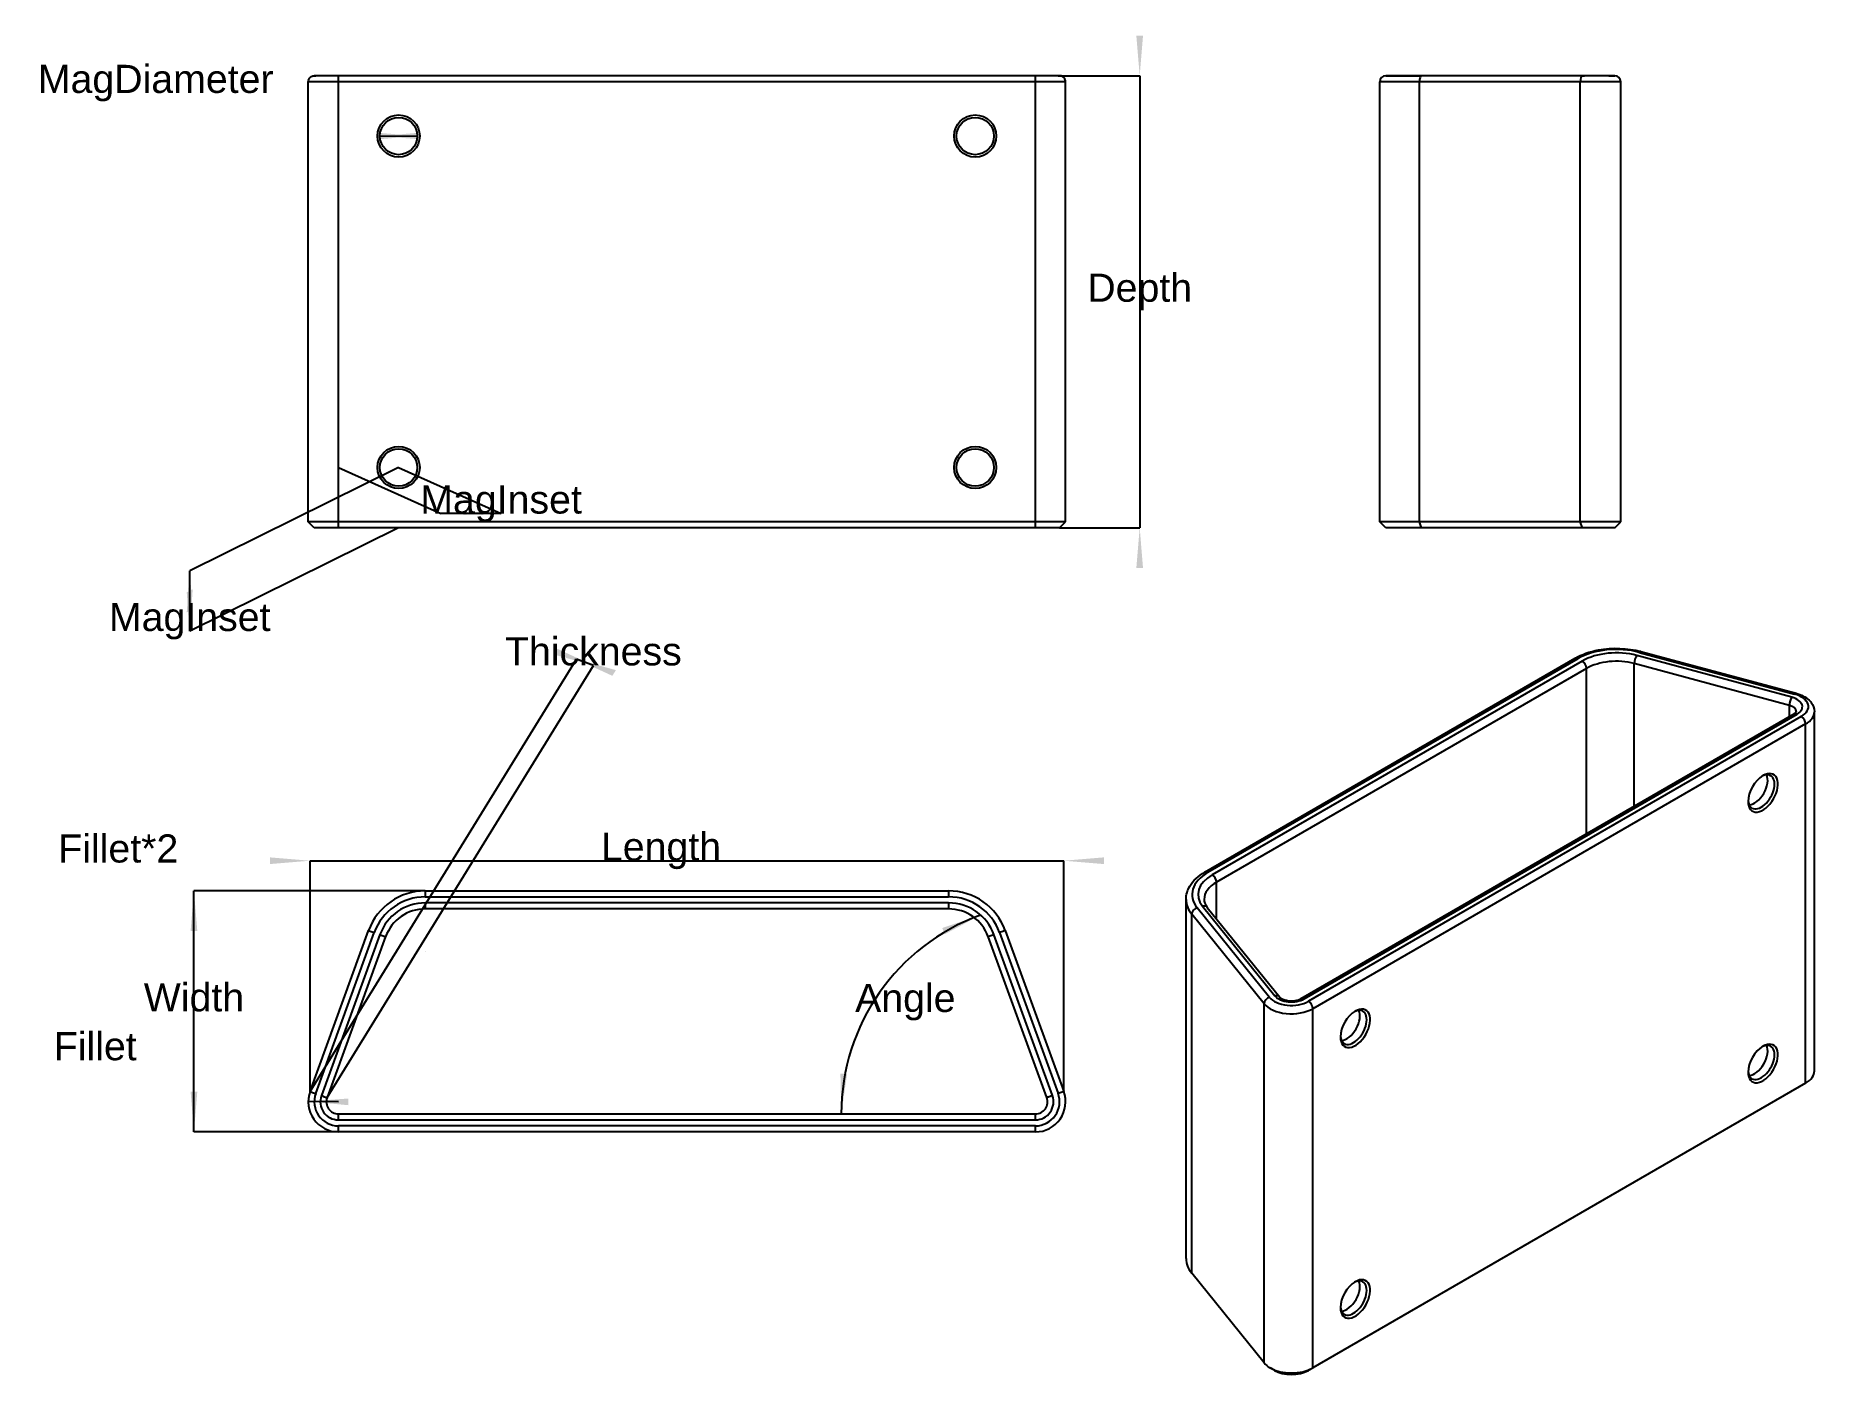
# Model space of a CAD drawing. Header units: millimetres. Extents: x 18 to 239, y 19 to 186.
import ezdxf
from ezdxf.enums import TextEntityAlignment as Align

# ---------------------------------------------------------------- set-up
doc = ezdxf.new("R2010")
doc.units = ezdxf.units.MM
doc.layers.get('0').update_dxf_attribs({"linetype": 'CONTINUOUS'})
for name, color, linetype in [('Dimension', 7, 'CONTINUOUS'), ('Dimension001', 7, 'CONTINUOUS'), ('Dimension002', 7, 'CONTINUOUS'), ('Dimension003', 7, 'CONTINUOUS'), ('Dimension004', 7, 'CONTINUOUS'), ('Dimension005', 7, 'CONTINUOUS'), ('Dimension007', 7, 'CONTINUOUS'), ('Dimension008', 7, 'CONTINUOUS'), ('Dimension009', 7, 'CONTINUOUS'), ('Dimension010', 7, 'CONTINUOUS'), ('ProjItem', 7, 'CONTINUOUS'), ('ProjItem001', 7, 'CONTINUOUS'), ('ProjItem002', 7, 'CONTINUOUS'), ('View', 7, 'CONTINUOUS')]:
    doc.layers.add(name, color=color, linetype=linetype)
doc.styles.get("Standard").update_dxf_attribs({"font": 'arial.ttf'})
doc.dimstyles.get("Standard").update_dxf_attribs({"dimscale": 0, "dimtxt": 2.5, "dimasz": 2.5, "dimexe": 1.25, "dimexo": 0.625, "dimtad": 1, "dimtxsty": 'STANDARD', "dimcen": 2.5, "dimazin": 3, "dimtfac": 1, "dimtmove": 0, "dimatfit": 3})

# ---------------------------------------------------------------- blocks, each defined once
blk = doc.blocks.new('*Dimension')
at = {"color": 0}
for points in [[(37.3605, 114.481), (36.6134, 114.112), (36.987, 119.296)], [(37.3605, 116.981), (36.6134, 116.612), (36.987, 111.796)]]:
    blk.add_solid(points, dxfattribs=at)
at = {"layer": 'Dimension'}
for p, q in [((62.9945, 132.148), (36.987, 119.296)), ((62.9945, 124.648), (36.987, 111.796)), ((36.987, 111.796), (36.987, 119.296))]:
    blk.add_line(p, q, dxfattribs=at)
blk.add_text('MagInset', height=3.5, dxfattribs=at).set_placement((36.987, 111.796), align=Align.CENTER)
blk = doc.blocks.new('*Dimension001')
at = {"color": 0}
for points in [[(72.8705, 126.584), (73.6305, 126.242), (68.2505, 126.413)], [(70.3705, 126.584), (71.1305, 126.242), (75.7505, 126.413)]]:
    blk.add_solid(points, dxfattribs=at)
at = {"layer": 'Dimension001'}
for p, q in [((55.4945, 132.148), (68.2505, 126.413)), ((62.9945, 132.148), (75.7505, 126.413)), ((75.7505, 126.413), (68.2505, 126.413))]:
    blk.add_line(p, q, dxfattribs=at)
blk.add_text('MagInset', height=3.5, dxfattribs=at).set_placement((75.7505, 126.413), align=Align.CENTER)
blk = doc.blocks.new('*Dimension002')
at = {"color": 0}
for points in [[(60.3188, 173.811), (60.3201, 172.977), (65.3195, 173.402)], [(65.6688, 173.819), (65.6701, 172.986), (60.6695, 173.395)]]:
    blk.add_solid(points, dxfattribs=at)
at = {"layer": 'Dimension002'}
blk.add_line((60.6695, 173.395), (65.3195, 173.402), dxfattribs=at)
blk.add_text('MagDiameter', height=3.5, dxfattribs=at).set_placement((32.7507, 178.759), align=Align.CENTER)
blk = doc.blocks.new('*Dimension003')
at = {"color": 0}
for points in [[(37.9311, 74.4601), (37.0978, 74.4601), (37.5144, 79.4601)], [(37.9311, 54.4601), (37.0978, 54.4601), (37.5144, 49.4601)]]:
    blk.add_solid(points, dxfattribs=at)
at = {"layer": 'Dimension003'}
for p, q in [((66.3096, 79.4601), (37.5144, 79.4601)), ((37.5144, 49.4601), (37.5144, 79.4601)), ((66.3096, 49.4601), (37.5144, 49.4601))]:
    blk.add_line(p, q, dxfattribs=at)
blk.add_text('Width', height=3.5, dxfattribs=at).set_placement((37.5144, 64.4601), align=Align.CENTER)
blk = doc.blocks.new('*Dimension004')
at = {"color": 0}
for points in [[(46.9706, 83.6248), (46.9706, 82.7914), (51.9706, 83.2081)], [(150.807, 83.6248), (150.807, 82.7914), (145.807, 83.2081)]]:
    blk.add_solid(points, dxfattribs=at)
at = {"layer": 'Dimension004'}
for p, q in [((51.9706, 54.4927), (51.9706, 83.2081)), ((51.9706, 83.2081), (145.807, 83.2081)), ((145.807, 54.4927), (145.807, 83.2081))]:
    blk.add_line(p, q, dxfattribs=at)
blk.add_text('Length', height=3.5, dxfattribs=at).set_placement((95.6621, 83.2081), align=Align.CENTER)
blk = doc.blocks.new('*Dimension005')
at = {"color": 0}
for points in [[(155.675, 185.898), (154.842, 185.898), (155.259, 180.898)], [(155.675, 119.648), (154.842, 119.648), (155.259, 124.648)]]:
    blk.add_solid(points, dxfattribs=at)
at = {"layer": 'Dimension005'}
for p, q in [((145.283, 180.898), (155.259, 180.898)), ((155.259, 180.898), (155.259, 124.648)), ((145.283, 124.648), (155.259, 124.648))]:
    blk.add_line(p, q, dxfattribs=at)
blk.add_text('Depth', height=3.5, dxfattribs=at).set_placement((155.259, 152.773), align=Align.CENTER)
blk = doc.blocks.new('*Dimension007')
blk.add_arc((144.426, 51.7101), 26.3173, 110, 180)
at = {"color": 0}
for points in [[(130.673, 74.8286), (131.005, 74.0644), (135.425, 76.4402)], [(118.829, 56.6753), (117.998, 56.7262), (118.108, 51.7101)]]:
    blk.add_solid(points, dxfattribs=at)
at = {"layer": 'Dimension007'}
blk.add_text('Angle', height=3.5, dxfattribs=at).set_placement((126.079, 64.3798), align=Align.CENTER)
blk = doc.blocks.new('*Dimension008')
at = {"color": 0}
blk.add_solid([(56.7407, 52.7823), (56.7481, 53.6156), (51.7446, 53.2435)], dxfattribs=at)
at = {"layer": 'Dimension008'}
blk.add_line((55.4945, 53.2101), (51.7446, 53.2435), dxfattribs=at)
blk.add_text('Fillet', height=3.5, dxfattribs=at).set_placement((25.2258, 58.3736), align=Align.CENTER)
blk = doc.blocks.new('*Dimension009')
at = {"color": 0}
blk.add_solid([(66.3096, 71.9601), (66.3096, 71.9601), (66.3096, 71.9601)], dxfattribs=at)
at = {"layer": 'Dimension009'}
blk.add_line((66.3096, 71.9601), (66.3096, 71.9601), dxfattribs=at)
blk.add_text('Fillet*2', height=3.5, dxfattribs=at).set_placement((28.0904, 82.9819), align=Align.CENTER)
blk = doc.blocks.new('*Dimension010')
at = {"color": 0}
for points in [[(82.3258, 108.869), (82.7631, 109.578), (87.243, 107.514)], [(89.6085, 106.218), (90.0458, 106.928), (85.1286, 108.283)]]:
    blk.add_solid(points, dxfattribs=at)
at = {"layer": 'Dimension010'}
for p, q in [((51.9706, 54.4927), (85.1286, 108.283)), ((54.0849, 53.7231), (87.243, 107.514)), ((87.243, 107.514), (85.1286, 108.283))]:
    blk.add_line(p, q, dxfattribs=at)
blk.add_text('Thickness', height=3.5, dxfattribs=at).set_placement((87.243, 107.514), align=Align.CENTER)

msp = doc.modelspace()

# ---------------------------------------------------------------- linework, layer by layer
at = {"layer": 'ProjItem'}
for p, q in [((236.464, 103.546), (217.143, 108.748)), ((217.46, 109.14), (236.781, 103.939)), ((217.655, 109.252), (236.976, 104.05)), ((163.385, 81.8), (209.46, 108.401)), ((163.76, 81.763), (209.835, 108.364)), ((210.365, 108.058), (164.291, 81.457)), ((210.895, 107.139), (164.821, 80.538)), ((210.895, 86.572), (210.895, 107.139)), ((236.147, 102.541), (216.826, 107.743)), ((216.826, 89.996), (216.826, 107.743)), ((236.147, 101.151), (236.147, 102.541)), ((175.36, 66.056), (236.729, 101.487)), ((175.735, 66.019), (237.104, 101.45)), ((237.634, 101.144), (176.265, 65.713)), ((238.165, 100.225), (176.796, 64.794)), ((238.165, 55.522), (238.165, 100.225)), ((239.263, 57.053), (239.263, 101.756)), ((164.821, 75.988), (164.821, 80.538)), ((161.033, 33.692), (161.033, 78.395)), ((163.095, 77.543), (172.105, 66.388)), ((161.736, 31.862), (161.736, 76.565)), ((170.746, 65.41), (161.736, 76.565)), ((171.425, 66.205), (162.416, 77.36)), ((163.679, 77.402), (172.688, 66.247)), ((170.746, 20.707), (170.746, 65.41)), ((176.796, 20.091), (176.796, 64.794)), ((238.165, 55.522), (176.796, 20.091)), ((170.746, 20.707), (161.736, 31.862)), ((172.023, 19.785), (171.493, 20.091)), ((176.265, 19.785), (176.796, 20.091))]:
    msp.add_line(p, q, dxfattribs=at)
for centre, major_axis, ratio, start_param, end_param in [((214.607, 105.608), (-6.75, 0), 0.5773503, -2.0071286, -0.7853982), ((214.607, 105.608), (6, 0), 0.5773503, 1.134464, 2.3561945), ((217.143, 108.135), (-0.195, -0.724), 0.3450664, 3.804147, 5.3749433), ((217.46, 108.528), (-0.195, -0.724), 0.3450664, 3.1415927, 3.804147), ((209.835, 107.751), (0.375, -0.65), 0.5773503, -3.9269908, -3.1415927), ((210.365, 107.445), (0.375, -0.65), 0.5773503, -5.4977871, -3.9269908), ((214.607, 104.996), (5.25, 0), 0.5773503, 1.134464, 2.3561945), ((236.464, 102.934), (-0.195, -0.724), 0.3450664, 3.804147, 5.3749433), ((235.513, 101.756), (1.5, 0), 0.5773503, 0, 1.134464), ((235.513, 102.369), (2.25, 0), 0.5773503, 5.4977871, 1.134464), ((236.781, 103.326), (-0.195, -0.724), 0.3450664, 3.1415927, 3.804147), ((235.513, 102.369), (-3, 0), 0.5773503, -3.9269908, -2.0071286), ((237.104, 100.838), (-0.375, 0.65), 0.5773503, 5.4977871, 0), ((237.634, 100.532), (-0.375, 0.65), 0.5773503, 3.9269908, 5.4977871), ((235.513, 101.756), (-3.75, 0), 0.5773503, -3.9269908, -3.1415927), ((232.862, 91.652), (-1.312, -2.273), 0.5773503, 5.4977871, 3.9269908), ((232.862, 91.652), (-1.312, -2.273), 0.5773503, 3.9269908, 5.4977871), ((231.801, 92.265), (-1.163, -2.014), 0.5773503, 0.3735881, 2.7680046), ((232.649, 91.775), (-1.163, -2.014), 0.5773503, 0, 3.1415927), ((232.649, 91.775), (-1.163, -2.014), 0.5773503, 3.1415927, 3.8643925), ((232.649, 91.775), (-1.163, -2.014), 0.5773503, 5.5603855, 0), ((168.533, 79.007), (-6.75, 0), 0.5773503, -0.7853982, -5.846853), ((168.533, 79.007), (6, 0), 0.5773503, 2.3561945, 3.577925), ((168.533, 78.395), (5.25, 0), 0.5773503, 2.3561945, 3.1415927), ((163.76, 81.151), (0.375, -0.65), 0.5773503, -3.9269908, -3.1415927), ((164.291, 80.844), (0.375, -0.65), 0.5773503, -5.4977871, -3.9269908), ((168.533, 78.395), (-7.5, 0), 0.5773503, 0, -5.846853), ((163.095, 76.931), (0.583, 0.471), 0.7399972, 0, -5.2510953), ((162.416, 76.748), (0.583, 0.471), 0.7399972, -5.2510953, -3.680299), ((172.105, 65.776), (0.583, 0.471), 0.7399972, 0, -5.2510953), ((171.425, 65.593), (0.583, 0.471), 0.7399972, -5.2510953, -3.680299), ((174.144, 66.325), (-3.75, 0), 0.5773503, -5.846853, -3.9269908), ((174.144, 66.937), (-3, 0), 0.5773503, -5.846853, -3.9269908), ((174.144, 66.937), (2.25, 0), 0.5773503, 3.577925, 5.4977871), ((175.735, 65.406), (-0.375, 0.65), 0.5773503, 5.4977871, 0), ((176.265, 65.1), (-0.375, 0.65), 0.5773503, 3.9269908, 5.4977871), ((182.099, 62.345), (-1.312, -2.273), 0.5773503, 5.4977871, 3.9269908), ((182.099, 62.345), (-1.312, -2.273), 0.5773503, 3.9269908, 5.4977871), ((181.038, 62.957), (-1.163, -2.014), 0.5773503, 0.3735881, 2.7680046), ((181.887, 62.467), (-1.163, -2.014), 0.5773503, 0, 3.1415927), ((181.887, 62.467), (-1.163, -2.014), 0.5773503, 3.1415927, 3.8643925), ((181.887, 62.467), (-1.163, -2.014), 0.5773503, 5.5603855, 0), ((232.862, 57.972), (-1.312, -2.273), 0.5773503, 5.4977871, 3.9269908), ((232.862, 57.972), (-1.312, -2.273), 0.5773503, 3.9269908, 5.4977871), ((231.801, 58.584), (-1.163, -2.014), 0.5773503, 0.3735881, 2.7680046), ((232.649, 58.094), (-1.163, -2.014), 0.5773503, 0, 3.1415927), ((232.649, 58.094), (-1.163, -2.014), 0.5773503, 3.1415927, 3.8643925), ((232.649, 58.094), (-1.163, -2.014), 0.5773503, 5.5603855, 0), ((235.513, 57.053), (-3.75, 0), 0.5773503, -3.9269908, -3.1415927), ((168.533, 33.692), (-7.5, 0), 0.5773503, 0, -5.846853), ((182.099, 28.664), (-1.312, -2.273), 0.5773503, 5.4977871, 3.9269908), ((182.099, 28.664), (-1.312, -2.273), 0.5773503, 3.9269908, 5.4977871), ((181.038, 29.276), (-1.163, -2.014), 0.5773503, 0.3735881, 2.7680046), ((181.887, 28.787), (-1.163, -2.014), 0.5773503, 0, 3.1415927), ((181.887, 28.787), (-1.163, -2.014), 0.5773503, 3.1415927, 3.8643925), ((181.887, 28.787), (-1.163, -2.014), 0.5773503, 5.5603855, 0), ((174.144, 21.622), (-3.75, 0), 0.5773503, -5.846853, -5.4977871), ((174.144, 21.622), (-3.75, 0), 0.5773503, -5.4977871, -3.9269908), ((174.144, 21.009), (-3, 0), 0.5773503, -5.4977871, -3.9269908)]:
    msp.add_ellipse(centre, major_axis=major_axis, ratio=ratio, start_param=start_param, end_param=end_param, dxfattribs=at)
for points, knots in [([(209.46, 108.401), (210.289, 108.88), (211.294, 109.235), (212.379, 109.439), (214.098, 109.765), (216.011, 109.698), (217.655, 109.252)], [0, 0, 0, 0, 0.3869212, 0.3869212, 0.3869212, 1, 1, 1, 1]), ([(236.976, 104.05), (237.626, 103.875), (238.197, 103.582), (238.606, 103.188), (238.703, 103.095), (238.79, 102.996), (238.868, 102.892), (239.121, 102.556), (239.264, 102.159), (239.263, 101.756)], [0, 0, 0, 0, 0.5952795, 0.5952795, 0.5952795, 0.735828, 0.735828, 0.735828, 1, 1, 1, 1]), ([(236.729, 101.487), (236.911, 101.592), (236.987, 101.694), (237.003, 101.73), (237.016, 101.755), (237.013, 101.757), (237.013, 101.756)], [0, 0, 0, 0, 0.3461333, 0.3461333, 0.3461333, 1, 1, 1, 1]), ([(161.033, 78.395), (161.033, 78.962), (161.197, 79.525), (161.5, 80.037), (161.908, 80.726), (162.562, 81.325), (163.385, 81.8)], [0, 0, 0, 0, 0.5, 0.5, 0.5, 1, 1, 1, 1]), ([(172.688, 66.247), (172.715, 66.212), (172.762, 66.169), (172.83, 66.119), (172.921, 66.054), (173.052, 65.984), (173.211, 65.927), (173.344, 65.879), (173.491, 65.842), (173.652, 65.815), (173.964, 65.764), (174.312, 65.763), (174.626, 65.814), (174.921, 65.86), (175.185, 65.953), (175.36, 66.056)], [0, 0, 0, 0, 0.1466865, 0.1466865, 0.1466865, 0.2933731, 0.2933731, 0.2933731, 0.4400596, 0.4400596, 0.4400596, 0.7281505, 0.7281505, 0.7281505, 1, 1, 1, 1])]:
    msp.add_open_spline(points, degree=3, knots=knots, dxfattribs=at)
msp.add_open_spline([(163.283, 78.395), (163.284, 78.085), (163.395, 77.756), (163.679, 77.402)], degree=3, dxfattribs=at)
at = {"layer": 'ProjItem001'}
for p, q in [((185.148, 125.398), (185.148, 180.148)), ((190.083, 125.398), (190.083, 180.148)), ((210.116, 180.148), (190.083, 180.148)), ((210.372, 180.898), (190.34, 180.898)), ((210.116, 125.398), (210.116, 180.148)), ((215.148, 125.398), (215.148, 180.148)), ((185.898, 124.648), (185.148, 125.398)), ((210.116, 125.398), (190.083, 125.398)), ((190.34, 124.648), (190.083, 125.398)), ((210.372, 124.648), (190.34, 124.648)), ((210.372, 124.648), (210.116, 125.398)), ((214.398, 124.648), (215.148, 125.398))]:
    msp.add_line(p, q, dxfattribs=at)
for centre, start, end in [((185.898, 180.148), 90, 180), ((214.398, 180.148), 0, 90), ((214.398, 180.148), 0, 90), ((214.398, 180.148), 0, 90), ((214.398, 180.148), 0, 90)]:
    msp.add_arc(centre, 0.75, start, end, dxfattribs=at)
for centre in [(190.34, 180.148), (210.372, 180.148)]:
    msp.add_ellipse(centre, major_axis=(0, 0.75), ratio=0.3420201, start_param=0, end_param=-4.712389, dxfattribs=at)
for points in [[(190.083, 180.148), (189.479, 180.148), (188.898, 180.148), (188.346, 180.148), (187.827, 180.148), (187.345, 180.148), (186.903, 180.148), (186.505, 180.148), (186.153, 180.148), (185.851, 180.148), (185.601, 180.148), (185.404, 180.148), (185.262, 180.148), (185.177, 180.148), (185.148, 180.148)], [(190.34, 180.898), (189.796, 180.898), (189.273, 180.898), (188.777, 180.898), (188.309, 180.898), (187.875, 180.898), (187.477, 180.898), (187.119, 180.898), (186.803, 180.898), (186.531, 180.898), (186.305, 180.898), (186.128, 180.898), (186.001, 180.898), (185.924, 180.898), (185.898, 180.898)], [(185.898, 180.898), (185.924, 180.898), (186.001, 180.898), (186.128, 180.898), (186.305, 180.898), (186.531, 180.898), (186.803, 180.898), (187.119, 180.898), (187.477, 180.898), (187.875, 180.898), (188.309, 180.898), (188.777, 180.898), (189.273, 180.898), (189.796, 180.898), (190.34, 180.898)], [(210.372, 180.898), (210.629, 180.898)], [(190.083, 125.398), (189.479, 125.398), (188.898, 125.398), (188.346, 125.398), (187.827, 125.398), (187.345, 125.398), (186.903, 125.398), (186.505, 125.398), (186.153, 125.398), (185.851, 125.398), (185.601, 125.398), (185.404, 125.398), (185.262, 125.398), (185.177, 125.398), (185.148, 125.398)], [(190.34, 124.648), (189.796, 124.648), (189.273, 124.648), (188.777, 124.648), (188.309, 124.648), (187.875, 124.648), (187.477, 124.648), (187.119, 124.648), (186.803, 124.648), (186.531, 124.648), (186.305, 124.648), (186.128, 124.648), (186.001, 124.648), (185.924, 124.648), (185.898, 124.648)]]:
    msp.add_open_spline(points, degree=1, dxfattribs=at)
for points, degree, knots in [([(215.148, 180.148), (215.131, 180.148), (215.113, 180.148), (215.061, 180.148), (215.008, 180.148), (214.922, 180.148), (214.835, 180.148), (214.717, 180.148), (214.598, 180.148), (214.449, 180.148), (214.301, 180.148), (214.125, 180.148), (213.949, 180.148), (213.749, 180.148), (213.549, 180.148), (213.329, 180.148), (213.109, 180.148), (212.873, 180.148), (212.637, 180.148), (212.389, 180.148), (212.141, 180.148), (211.887, 180.148), (211.632, 180.148), (211.117, 180.148), (210.609, 180.148), (210.363, 180.148), (210.116, 180.148)], 2, [0, 0, 0, 0.137133, 0.137133, 0.274266, 0.274266, 0.411399, 0.411399, 0.5485321, 0.5485321, 0.6856651, 0.6856651, 0.8227981, 0.8227981, 0.9599311, 0.9599311, 1.0970641, 1.0970641, 1.2341971, 1.2341971, 1.3713301, 1.3713301, 1.5084631, 1.5084631, 1.7827292, 1.7827292, 1.9198622, 1.9198622, 1.9198622]), ([(214.398, 180.898), (214.384, 180.898), (214.37, 180.898), (214.328, 180.898), (214.286, 180.898), (214.217, 180.898), (214.148, 180.898), (214.053, 180.898), (213.958, 180.898), (213.839, 180.898), (213.72, 180.898), (213.58, 180.898), (213.439, 180.898), (213.279, 180.898), (213.119, 180.898), (212.943, 180.898), (212.767, 180.898), (212.578, 180.898), (212.389, 180.898), (212.191, 180.898), (211.993, 180.898), (211.789, 180.898), (211.585, 180.898), (211.173, 180.898), (210.767, 180.898), (210.57, 180.898), (210.372, 180.898)], 2, [0, 0, 0, 0.137133, 0.137133, 0.274266, 0.274266, 0.411399, 0.411399, 0.5485321, 0.5485321, 0.6856651, 0.6856651, 0.8227981, 0.8227981, 0.9599311, 0.9599311, 1.0970641, 1.0970641, 1.2341971, 1.2341971, 1.3713301, 1.3713301, 1.5084631, 1.5084631, 1.7827292, 1.7827292, 1.9198622, 1.9198622, 1.9198622]), ([(213.648, 180.898), (213.887, 180.898), (214.076, 180.898), (214.205, 180.898), (214.24, 180.898), (214.271, 180.898), (214.299, 180.898), (214.324, 180.898), (214.345, 180.898), (214.362, 180.898), (214.377, 180.898), (214.388, 180.898), (214.394, 180.898), (214.396, 180.898), (214.397, 180.898), (214.398, 180.898)], 3, [1.19712793, 1.19712793, 1.19712793, 1.19712793, 1.55849505, 1.55849505, 1.55849505, 1.6617428, 1.6617428, 1.6617428, 1.76499055, 1.76499055, 1.76499055, 1.8682383, 1.8682383, 1.8682383, 1.91986218, 1.91986218, 1.91986218, 1.91986218]), ([(215.148, 125.398), (215.131, 125.398), (215.113, 125.398), (215.061, 125.398), (215.008, 125.398), (214.922, 125.398), (214.835, 125.398), (214.717, 125.398), (214.598, 125.398), (214.449, 125.398), (214.301, 125.398), (214.125, 125.398), (213.949, 125.398), (213.749, 125.398), (213.549, 125.398), (213.329, 125.398), (213.109, 125.398), (212.873, 125.398), (212.637, 125.398), (212.389, 125.398), (212.141, 125.398), (211.887, 125.398), (211.632, 125.398), (211.117, 125.398), (210.609, 125.398), (210.363, 125.398), (210.116, 125.398)], 2, [0, 0, 0, 0.137133, 0.137133, 0.274266, 0.274266, 0.411399, 0.411399, 0.5485321, 0.5485321, 0.6856651, 0.6856651, 0.8227981, 0.8227981, 0.9599311, 0.9599311, 1.0970641, 1.0970641, 1.2341971, 1.2341971, 1.3713301, 1.3713301, 1.5084631, 1.5084631, 1.7827292, 1.7827292, 1.9198622, 1.9198622, 1.9198622]), ([(214.398, 124.648), (214.384, 124.648), (214.37, 124.648), (214.328, 124.648), (214.286, 124.648), (214.217, 124.648), (214.148, 124.648), (214.053, 124.648), (213.958, 124.648), (213.839, 124.648), (213.72, 124.648), (213.58, 124.648), (213.439, 124.648), (213.279, 124.648), (213.119, 124.648), (212.943, 124.648), (212.767, 124.648), (212.578, 124.648), (212.389, 124.648), (212.191, 124.648), (211.993, 124.648), (211.789, 124.648), (211.585, 124.648), (211.173, 124.648), (210.767, 124.648), (210.57, 124.648), (210.372, 124.648)], 2, [0, 0, 0, 0.137133, 0.137133, 0.274266, 0.274266, 0.411399, 0.411399, 0.5485321, 0.5485321, 0.6856651, 0.6856651, 0.8227981, 0.8227981, 0.9599311, 0.9599311, 1.0970641, 1.0970641, 1.2341971, 1.2341971, 1.3713301, 1.3713301, 1.5084631, 1.5084631, 1.7827292, 1.7827292, 1.9198622, 1.9198622, 1.9198622])]:
    msp.add_open_spline(points, degree=degree, knots=knots, dxfattribs=at)
at = {"layer": 'ProjItem002'}
for p, q in [((66.31, 79.46), (131.468, 79.46)), ((66.31, 78.71), (131.468, 78.71)), ((131.468, 77.96), (66.31, 77.96)), ((131.468, 77.21), (66.31, 77.21)), ((51.971, 54.493), (59.262, 74.525)), ((52.675, 54.236), (59.967, 74.269)), ((60.671, 74.012), (53.38, 53.98)), ((61.376, 73.756), (54.085, 53.723)), ((143.693, 53.723), (136.402, 73.756)), ((144.398, 53.98), (137.106, 74.012)), ((137.811, 74.269), (145.102, 54.236)), ((138.516, 74.525), (145.807, 54.493)), ((55.494, 51.71), (142.283, 51.71)), ((55.494, 50.96), (142.283, 50.96)), ((142.283, 50.21), (55.494, 50.21)), ((142.283, 49.46), (55.494, 49.46))]:
    msp.add_line(p, q, dxfattribs=at)
for centre, radius, start, end in [((66.31, 71.96), 7.5, 90, 160), ((66.31, 71.96), 7.5, 90, 160), ((66.31, 71.96), 6.75, 90, 160), ((66.31, 71.96), 6, 90, 160), ((131.468, 71.96), 7.5, 20, 90), ((131.468, 71.96), 6.75, 20, 90), ((131.468, 71.96), 6, 20, 90), ((66.31, 71.96), 5.25, 90, 160), ((131.468, 71.96), 5.25, 20, 90), ((55.494, 53.21), 3.75, 160, -90), ((55.494, 53.21), 3.75, 160, -90), ((55.494, 53.21), 3, 160, -90), ((55.494, 53.21), 2.25, 160, -90), ((55.494, 53.21), 1.5, 160, -90), ((142.283, 53.21), 3.75, -90, 20), ((142.283, 53.21), 3.75, -90, 20), ((142.283, 53.21), 3, -90, 20), ((142.283, 53.21), 2.25, -90, 20), ((142.283, 53.21), 1.5, -90, 20)]:
    msp.add_arc(centre, radius, start, end, dxfattribs=at)
for points, knots in [([(66.31, 79.46), (66.31, 79.459), (66.31, 79.457), (66.31, 79.455), (66.31, 79.451), (66.31, 79.446), (66.31, 79.441), (66.31, 79.434), (66.31, 79.426), (66.31, 79.418), (66.31, 79.407), (66.31, 79.397), (66.31, 79.386), (66.31, 79.372), (66.31, 79.359), (66.31, 79.345), (66.31, 79.314), (66.31, 79.279), (66.31, 79.24), (66.31, 79.101), (66.31, 78.907), (66.31, 78.71)], [0, 0, 0, 0, 0.1121997, 0.1121997, 0.1121997, 0.2243995, 0.2243995, 0.2243995, 0.3365992, 0.3365992, 0.3365992, 0.448799, 0.448799, 0.448799, 0.5609987, 0.5609987, 0.5609987, 0.7853982, 0.7853982, 0.7853982, 1.5707963, 1.5707963, 1.5707963, 1.5707963]), ([(66.31, 77.96), (66.31, 77.763), (66.31, 77.569), (66.31, 77.43), (66.31, 77.411), (66.31, 77.392), (66.31, 77.374), (66.31, 77.34), (66.31, 77.31), (66.31, 77.284), (66.31, 77.274), (66.31, 77.263), (66.31, 77.252), (66.31, 77.244), (66.31, 77.237), (66.31, 77.229), (66.31, 77.224), (66.31, 77.22), (66.31, 77.215), (66.31, 77.213), (66.31, 77.212), (66.31, 77.21)], [0, 0, 0, 0, 0.7853982, 0.7853982, 0.7853982, 0.8975979, 0.8975979, 0.8975979, 1.1219974, 1.1219974, 1.1219974, 1.2341971, 1.2341971, 1.2341971, 1.3463969, 1.3463969, 1.3463969, 1.4585966, 1.4585966, 1.4585966, 1.5707963, 1.5707963, 1.5707963, 1.5707963]), ([(131.468, 79.46), (131.468, 79.459), (131.468, 79.457), (131.468, 79.455), (131.468, 79.451), (131.468, 79.446), (131.468, 79.441), (131.468, 79.434), (131.468, 79.426), (131.468, 79.418), (131.468, 79.407), (131.468, 79.397), (131.468, 79.386), (131.468, 79.372), (131.468, 79.359), (131.468, 79.345), (131.468, 79.314), (131.468, 79.279), (131.468, 79.24), (131.468, 79.101), (131.468, 78.907), (131.468, 78.71)], [0, 0, 0, 0, 0.1121997, 0.1121997, 0.1121997, 0.2243995, 0.2243995, 0.2243995, 0.3365992, 0.3365992, 0.3365992, 0.448799, 0.448799, 0.448799, 0.5609987, 0.5609987, 0.5609987, 0.7853982, 0.7853982, 0.7853982, 1.5707963, 1.5707963, 1.5707963, 1.5707963]), ([(131.468, 77.96), (131.468, 77.763), (131.468, 77.569), (131.468, 77.43), (131.468, 77.411), (131.468, 77.392), (131.468, 77.374), (131.468, 77.34), (131.468, 77.31), (131.468, 77.284), (131.468, 77.274), (131.468, 77.263), (131.468, 77.252), (131.468, 77.244), (131.468, 77.237), (131.468, 77.229), (131.468, 77.224), (131.468, 77.22), (131.468, 77.215), (131.468, 77.213), (131.468, 77.212), (131.468, 77.21)], [1.5707963, 1.5707963, 1.5707963, 1.5707963, 2.3561945, 2.3561945, 2.3561945, 2.4683942, 2.4683942, 2.4683942, 2.6927937, 2.6927937, 2.6927937, 2.8049934, 2.8049934, 2.8049934, 2.9171932, 2.9171932, 2.9171932, 3.0293929, 3.0293929, 3.0293929, 3.1415927, 3.1415927, 3.1415927, 3.1415927]), ([(59.262, 74.525), (59.263, 74.525), (59.265, 74.524), (59.266, 74.524), (59.271, 74.522), (59.275, 74.52), (59.28, 74.519), (59.287, 74.516), (59.294, 74.514), (59.301, 74.511), (59.312, 74.507), (59.322, 74.504), (59.332, 74.5), (59.344, 74.495), (59.357, 74.491), (59.37, 74.486), (59.399, 74.475), (59.432, 74.463), (59.468, 74.45), (59.599, 74.402), (59.782, 74.336), (59.967, 74.269)], [0, 0, 0, 0, 0.1121997, 0.1121997, 0.1121997, 0.2243995, 0.2243995, 0.2243995, 0.3365992, 0.3365992, 0.3365992, 0.448799, 0.448799, 0.448799, 0.5609987, 0.5609987, 0.5609987, 0.7853982, 0.7853982, 0.7853982, 1.5707963, 1.5707963, 1.5707963, 1.5707963]), ([(60.671, 74.012), (60.856, 73.945), (61.039, 73.879), (61.17, 73.831), (61.187, 73.824), (61.205, 73.818), (61.222, 73.812), (61.254, 73.8), (61.282, 73.79), (61.306, 73.781), (61.316, 73.777), (61.327, 73.774), (61.337, 73.77), (61.344, 73.767), (61.351, 73.765), (61.359, 73.762), (61.363, 73.761), (61.367, 73.759), (61.372, 73.757), (61.373, 73.757), (61.375, 73.756), (61.376, 73.756)], [1.5707963, 1.5707963, 1.5707963, 1.5707963, 2.3561945, 2.3561945, 2.3561945, 2.4683942, 2.4683942, 2.4683942, 2.6927937, 2.6927937, 2.6927937, 2.8049934, 2.8049934, 2.8049934, 2.9171932, 2.9171932, 2.9171932, 3.0293929, 3.0293929, 3.0293929, 3.1415927, 3.1415927, 3.1415927, 3.1415927]), ([(137.106, 74.012), (136.921, 73.945), (136.739, 73.879), (136.608, 73.831), (136.59, 73.824), (136.573, 73.818), (136.555, 73.812), (136.523, 73.8), (136.496, 73.79), (136.471, 73.781), (136.461, 73.777), (136.451, 73.774), (136.441, 73.77), (136.434, 73.767), (136.427, 73.765), (136.419, 73.762), (136.415, 73.761), (136.41, 73.759), (136.406, 73.757), (136.405, 73.757), (136.403, 73.756), (136.402, 73.756)], [0, 0, 0, 0, 0.7853982, 0.7853982, 0.7853982, 0.8975979, 0.8975979, 0.8975979, 1.1219974, 1.1219974, 1.1219974, 1.2341971, 1.2341971, 1.2341971, 1.3463969, 1.3463969, 1.3463969, 1.4585966, 1.4585966, 1.4585966, 1.5707963, 1.5707963, 1.5707963, 1.5707963]), ([(138.516, 74.525), (138.514, 74.525), (138.513, 74.524), (138.512, 74.524), (138.507, 74.522), (138.503, 74.52), (138.498, 74.519), (138.491, 74.516), (138.484, 74.514), (138.476, 74.511), (138.466, 74.507), (138.456, 74.504), (138.446, 74.5), (138.433, 74.495), (138.421, 74.491), (138.408, 74.486), (138.379, 74.475), (138.346, 74.463), (138.31, 74.45), (138.178, 74.402), (137.996, 74.336), (137.811, 74.269)], [0, 0, 0, 0, 0.1121997, 0.1121997, 0.1121997, 0.2243995, 0.2243995, 0.2243995, 0.3365992, 0.3365992, 0.3365992, 0.448799, 0.448799, 0.448799, 0.5609987, 0.5609987, 0.5609987, 0.7853982, 0.7853982, 0.7853982, 1.5707963, 1.5707963, 1.5707963, 1.5707963]), ([(51.971, 54.493), (51.972, 54.492), (51.974, 54.492), (51.975, 54.491), (51.979, 54.489), (51.984, 54.488), (51.988, 54.486), (51.996, 54.484), (52.003, 54.481), (52.01, 54.478), (52.02, 54.475), (52.03, 54.471), (52.04, 54.467), (52.053, 54.463), (52.066, 54.458), (52.079, 54.453), (52.108, 54.443), (52.141, 54.431), (52.177, 54.418), (52.308, 54.37), (52.49, 54.303), (52.675, 54.236)], [0, 0, 0, 0, 0.1121997, 0.1121997, 0.1121997, 0.2243995, 0.2243995, 0.2243995, 0.3365992, 0.3365992, 0.3365992, 0.448799, 0.448799, 0.448799, 0.5609987, 0.5609987, 0.5609987, 0.7853982, 0.7853982, 0.7853982, 1.5707963, 1.5707963, 1.5707963, 1.5707963]), ([(53.38, 53.98), (53.565, 53.912), (53.747, 53.846), (53.878, 53.798), (53.896, 53.792), (53.914, 53.785), (53.931, 53.779), (53.963, 53.767), (53.991, 53.757), (54.015, 53.749), (54.025, 53.745), (54.035, 53.741), (54.045, 53.738), (54.053, 53.735), (54.06, 53.732), (54.067, 53.73), (54.072, 53.728), (54.076, 53.726), (54.08, 53.725), (54.082, 53.724), (54.083, 53.724), (54.085, 53.723)], [0, 0, 0, 0, 0.7853982, 0.7853982, 0.7853982, 0.8975979, 0.8975979, 0.8975979, 1.1219974, 1.1219974, 1.1219974, 1.2341971, 1.2341971, 1.2341971, 1.3463969, 1.3463969, 1.3463969, 1.4585966, 1.4585966, 1.4585966, 1.5707963, 1.5707963, 1.5707963, 1.5707963]), ([(144.398, 53.98), (144.213, 53.912), (144.031, 53.846), (143.899, 53.798), (143.882, 53.792), (143.864, 53.785), (143.847, 53.779), (143.815, 53.767), (143.787, 53.757), (143.763, 53.749), (143.753, 53.745), (143.743, 53.741), (143.732, 53.738), (143.725, 53.735), (143.718, 53.732), (143.711, 53.73), (143.706, 53.728), (143.702, 53.726), (143.697, 53.725), (143.696, 53.724), (143.694, 53.724), (143.693, 53.723)], [1.5707963, 1.5707963, 1.5707963, 1.5707963, 2.3561945, 2.3561945, 2.3561945, 2.4683942, 2.4683942, 2.4683942, 2.6927937, 2.6927937, 2.6927937, 2.8049934, 2.8049934, 2.8049934, 2.9171932, 2.9171932, 2.9171932, 3.0293929, 3.0293929, 3.0293929, 3.1415927, 3.1415927, 3.1415927, 3.1415927]), ([(145.807, 54.493), (145.806, 54.492), (145.804, 54.492), (145.803, 54.491), (145.798, 54.489), (145.794, 54.488), (145.79, 54.486), (145.782, 54.484), (145.775, 54.481), (145.768, 54.478), (145.758, 54.475), (145.747, 54.471), (145.737, 54.467), (145.725, 54.463), (145.712, 54.458), (145.699, 54.453), (145.67, 54.443), (145.637, 54.431), (145.601, 54.418), (145.47, 54.37), (145.287, 54.303), (145.102, 54.236)], [0, 0, 0, 0, 0.1121997, 0.1121997, 0.1121997, 0.2243995, 0.2243995, 0.2243995, 0.3365992, 0.3365992, 0.3365992, 0.448799, 0.448799, 0.448799, 0.5609987, 0.5609987, 0.5609987, 0.7853982, 0.7853982, 0.7853982, 1.5707963, 1.5707963, 1.5707963, 1.5707963]), ([(55.494, 50.96), (55.494, 51.157), (55.494, 51.351), (55.494, 51.49), (55.494, 51.509), (55.494, 51.528), (55.494, 51.546), (55.494, 51.58), (55.494, 51.61), (55.494, 51.636), (55.494, 51.647), (55.494, 51.657), (55.494, 51.668), (55.494, 51.676), (55.494, 51.684), (55.494, 51.691), (55.494, 51.696), (55.494, 51.701), (55.494, 51.705), (55.494, 51.707), (55.494, 51.709), (55.494, 51.71)], [1.5707963, 1.5707963, 1.5707963, 1.5707963, 2.3561945, 2.3561945, 2.3561945, 2.4683942, 2.4683942, 2.4683942, 2.6927937, 2.6927937, 2.6927937, 2.8049934, 2.8049934, 2.8049934, 2.9171932, 2.9171932, 2.9171932, 3.0293929, 3.0293929, 3.0293929, 3.1415927, 3.1415927, 3.1415927, 3.1415927]), ([(142.283, 50.96), (142.283, 51.157), (142.283, 51.351), (142.283, 51.49), (142.283, 51.509), (142.283, 51.528), (142.283, 51.546), (142.283, 51.58), (142.283, 51.61), (142.283, 51.636), (142.283, 51.647), (142.283, 51.657), (142.283, 51.668), (142.283, 51.676), (142.283, 51.684), (142.283, 51.691), (142.283, 51.696), (142.283, 51.701), (142.283, 51.705), (142.283, 51.707), (142.283, 51.709), (142.283, 51.71)], [1.5707963, 1.5707963, 1.5707963, 1.5707963, 2.3561945, 2.3561945, 2.3561945, 2.4683942, 2.4683942, 2.4683942, 2.6927937, 2.6927937, 2.6927937, 2.8049934, 2.8049934, 2.8049934, 2.9171932, 2.9171932, 2.9171932, 3.0293929, 3.0293929, 3.0293929, 3.1415927, 3.1415927, 3.1415927, 3.1415927]), ([(55.494, 49.46), (55.494, 49.462), (55.494, 49.463), (55.494, 49.465), (55.494, 49.47), (55.494, 49.474), (55.494, 49.479), (55.494, 49.487), (55.494, 49.494), (55.494, 49.502), (55.494, 49.513), (55.494, 49.524), (55.494, 49.534), (55.494, 49.548), (55.494, 49.562), (55.494, 49.575), (55.494, 49.606), (55.494, 49.641), (55.494, 49.68), (55.494, 49.819), (55.494, 50.013), (55.494, 50.21)], [0, 0, 0, 0, 0.1121997, 0.1121997, 0.1121997, 0.2243995, 0.2243995, 0.2243995, 0.3365992, 0.3365992, 0.3365992, 0.448799, 0.448799, 0.448799, 0.5609987, 0.5609987, 0.5609987, 0.7853982, 0.7853982, 0.7853982, 1.5707963, 1.5707963, 1.5707963, 1.5707963]), ([(142.283, 49.46), (142.283, 49.462), (142.283, 49.463), (142.283, 49.465), (142.283, 49.47), (142.283, 49.474), (142.283, 49.479), (142.283, 49.487), (142.283, 49.494), (142.283, 49.502), (142.283, 49.513), (142.283, 49.524), (142.283, 49.534), (142.283, 49.548), (142.283, 49.562), (142.283, 49.575), (142.283, 49.606), (142.283, 49.641), (142.283, 49.68), (142.283, 49.819), (142.283, 50.013), (142.283, 50.21)], [0, 0, 0, 0, 0.1121997, 0.1121997, 0.1121997, 0.2243995, 0.2243995, 0.2243995, 0.3365992, 0.3365992, 0.3365992, 0.448799, 0.448799, 0.448799, 0.5609987, 0.5609987, 0.5609987, 0.7853982, 0.7853982, 0.7853982, 1.5707963, 1.5707963, 1.5707963, 1.5707963])]:
    msp.add_open_spline(points, degree=3, knots=knots, dxfattribs=at)
at = {"layer": 'View'}
for p, q in [((51.744, 125.398), (51.744, 180.148)), ((142.283, 180.898), (55.494, 180.898)), ((55.494, 125.398), (55.494, 180.148)), ((142.283, 180.148), (55.494, 180.148)), ((142.283, 125.398), (142.283, 180.148)), ((146.033, 125.398), (146.033, 180.148)), ((52.494, 124.648), (51.744, 125.398)), ((142.283, 125.398), (55.494, 125.398)), ((55.494, 124.648), (55.494, 125.398)), ((142.283, 124.648), (55.494, 124.648)), ((142.283, 124.648), (142.283, 125.398)), ((145.283, 124.648), (146.033, 125.398))]:
    msp.add_line(p, q, dxfattribs=at)
for centre, radius in [((62.994, 173.398), 2.625), ((62.994, 173.398), 2.325), ((134.783, 173.398), 2.625), ((134.783, 173.398), 2.325), ((62.994, 132.148), 2.625), ((62.994, 132.148), 2.325), ((134.783, 132.148), 2.625), ((134.783, 132.148), 2.325)]:
    msp.add_circle(centre, radius, dxfattribs=at)
for points, degree, knots in [([(51.744, 180.148), (51.745, 180.25), (51.764, 180.347), (51.804, 180.441), (51.828, 180.497), (51.858, 180.55), (51.895, 180.599), (52.033, 180.785), (52.262, 180.9), (52.494, 180.898)], 3, [0, 0, 0, 0, 0.4636366, 0.4636366, 0.4636366, 0.7454545, 0.7454545, 0.7454545, 1, 1, 1, 1]), ([(55.494, 180.898), (55.157, 180.898), (54.827, 180.898), (54.665, 180.898), (54.504, 180.898), (54.348, 180.898), (54.193, 180.898), (54.046, 180.898), (53.898, 180.898), (53.761, 180.898), (53.624, 180.898), (53.499, 180.898), (53.373, 180.898), (53.261, 180.898), (53.149, 180.898), (53.052, 180.898), (52.954, 180.898), (52.873, 180.898), (52.792, 180.898), (52.727, 180.898), (52.663, 180.898), (52.616, 180.898), (52.57, 180.898), (52.541, 180.898), (52.513, 180.898), (52.504, 180.898), (52.494, 180.898)], 2, [0, 0, 0, 0.2243995, 0.2243995, 0.3365992, 0.3365992, 0.448799, 0.448799, 0.5609987, 0.5609987, 0.6731984, 0.6731984, 0.7853982, 0.7853982, 0.8975979, 0.8975979, 1.0097976, 1.0097976, 1.1219974, 1.1219974, 1.2341971, 1.2341971, 1.3463969, 1.3463969, 1.4585966, 1.4585966, 1.5707963, 1.5707963, 1.5707963]), ([(55.494, 180.148), (55.494, 180.345), (55.494, 180.539), (55.494, 180.679), (55.494, 180.697), (55.494, 180.716), (55.494, 180.735), (55.494, 180.769), (55.494, 180.798), (55.494, 180.824), (55.494, 180.835), (55.494, 180.846), (55.494, 180.856), (55.494, 180.864), (55.494, 180.872), (55.494, 180.88), (55.494, 180.884), (55.494, 180.889), (55.494, 180.894), (55.494, 180.895), (55.494, 180.897), (55.494, 180.898)], 3, [0, 0, 0, 0, 0.7853982, 0.7853982, 0.7853982, 0.8975979, 0.8975979, 0.8975979, 1.1219974, 1.1219974, 1.1219974, 1.2341971, 1.2341971, 1.2341971, 1.3463969, 1.3463969, 1.3463969, 1.4585966, 1.4585966, 1.4585966, 1.5707963, 1.5707963, 1.5707963, 1.5707963]), ([(145.283, 180.898), (145.274, 180.898), (145.264, 180.898), (145.236, 180.898), (145.208, 180.898), (145.162, 180.898), (145.115, 180.898), (145.051, 180.898), (144.986, 180.898), (144.905, 180.898), (144.824, 180.898), (144.726, 180.898), (144.629, 180.898), (144.517, 180.898), (144.405, 180.898), (144.279, 180.898), (144.154, 180.898), (144.017, 180.898), (143.879, 180.898), (143.732, 180.898), (143.585, 180.898), (143.43, 180.898), (143.274, 180.898), (143.113, 180.898), (142.951, 180.898), (142.62, 180.898), (142.283, 180.898)], 2, [0.3490659, 0.3490659, 0.3490659, 0.4612656, 0.4612656, 0.5734653, 0.5734653, 0.6856651, 0.6856651, 0.7978648, 0.7978648, 0.9100645, 0.9100645, 1.0222643, 1.0222643, 1.134464, 1.134464, 1.2466638, 1.2466638, 1.3588635, 1.3588635, 1.4710632, 1.4710632, 1.583263, 1.583263, 1.6954627, 1.6954627, 1.9198622, 1.9198622, 1.9198622]), ([(142.283, 180.148), (142.283, 180.345), (142.283, 180.539), (142.283, 180.679), (142.283, 180.697), (142.283, 180.716), (142.283, 180.735), (142.283, 180.769), (142.283, 180.798), (142.283, 180.824), (142.283, 180.835), (142.283, 180.846), (142.283, 180.856), (142.283, 180.864), (142.283, 180.872), (142.283, 180.88), (142.283, 180.884), (142.283, 180.889), (142.283, 180.894), (142.283, 180.895), (142.283, 180.897), (142.283, 180.898)], 3, [0, 0, 0, 0, 0.7853982, 0.7853982, 0.7853982, 0.8975979, 0.8975979, 0.8975979, 1.1219974, 1.1219974, 1.1219974, 1.2341971, 1.2341971, 1.2341971, 1.3463969, 1.3463969, 1.3463969, 1.4585966, 1.4585966, 1.4585966, 1.5707963, 1.5707963, 1.5707963, 1.5707963]), ([(146.033, 180.148), (146.022, 180.148), (146.01, 180.148), (145.975, 180.148), (145.939, 180.148), (145.881, 180.148), (145.823, 180.148), (145.742, 180.148), (145.662, 180.148), (145.56, 180.148), (145.459, 180.148), (145.337, 180.148), (145.215, 180.148), (145.075, 180.148), (144.935, 180.148), (144.778, 180.148), (144.621, 180.148), (144.45, 180.148), (144.278, 180.148), (144.094, 180.148), (143.91, 180.148), (143.716, 180.148), (143.522, 180.148), (143.32, 180.148), (143.118, 180.148), (142.705, 180.148), (142.283, 180.148)], 2, [0.3490659, 0.3490659, 0.3490659, 0.4612656, 0.4612656, 0.5734653, 0.5734653, 0.6856651, 0.6856651, 0.7978648, 0.7978648, 0.9100645, 0.9100645, 1.0222643, 1.0222643, 1.134464, 1.134464, 1.2466638, 1.2466638, 1.3588635, 1.3588635, 1.4710632, 1.4710632, 1.583263, 1.583263, 1.6954627, 1.6954627, 1.9198622, 1.9198622, 1.9198622]), ([(146.033, 180.148), (146.033, 180.236), (146.018, 180.32), (145.989, 180.402), (145.971, 180.452), (145.948, 180.5), (145.92, 180.545), (145.787, 180.762), (145.538, 180.9), (145.283, 180.898)], 3, [0, 0, 0, 0, 0.4731184, 0.4731184, 0.4731184, 0.7634408, 0.7634408, 0.7634408, 1, 1, 1, 1]), ([(55.494, 124.648), (55.157, 124.648), (54.827, 124.648), (54.665, 124.648), (54.504, 124.648), (54.348, 124.648), (54.193, 124.648), (54.046, 124.648), (53.898, 124.648), (53.761, 124.648), (53.624, 124.648), (53.499, 124.648), (53.373, 124.648), (53.261, 124.648), (53.149, 124.648), (53.052, 124.648), (52.954, 124.648), (52.873, 124.648), (52.792, 124.648), (52.727, 124.648), (52.663, 124.648), (52.616, 124.648), (52.57, 124.648), (52.541, 124.648), (52.513, 124.648), (52.504, 124.648), (52.494, 124.648)], 2, [0, 0, 0, 0.2243995, 0.2243995, 0.3365992, 0.3365992, 0.448799, 0.448799, 0.5609987, 0.5609987, 0.6731984, 0.6731984, 0.7853982, 0.7853982, 0.8975979, 0.8975979, 1.0097976, 1.0097976, 1.1219974, 1.1219974, 1.2341971, 1.2341971, 1.3463969, 1.3463969, 1.4585966, 1.4585966, 1.5707963, 1.5707963, 1.5707963]), ([(146.033, 125.398), (146.022, 125.398), (146.01, 125.398), (145.975, 125.398), (145.939, 125.398), (145.881, 125.398), (145.823, 125.398), (145.742, 125.398), (145.662, 125.398), (145.56, 125.398), (145.459, 125.398), (145.337, 125.398), (145.215, 125.398), (145.075, 125.398), (144.935, 125.398), (144.778, 125.398), (144.621, 125.398), (144.45, 125.398), (144.278, 125.398), (144.094, 125.398), (143.91, 125.398), (143.716, 125.398), (143.522, 125.398), (143.32, 125.398), (143.118, 125.398), (142.705, 125.398), (142.283, 125.398)], 2, [0.3490659, 0.3490659, 0.3490659, 0.4612656, 0.4612656, 0.5734653, 0.5734653, 0.6856651, 0.6856651, 0.7978648, 0.7978648, 0.9100645, 0.9100645, 1.0222643, 1.0222643, 1.134464, 1.134464, 1.2466638, 1.2466638, 1.3588635, 1.3588635, 1.4710632, 1.4710632, 1.583263, 1.583263, 1.6954627, 1.6954627, 1.9198622, 1.9198622, 1.9198622]), ([(145.283, 124.648), (145.274, 124.648), (145.264, 124.648), (145.236, 124.648), (145.208, 124.648), (145.162, 124.648), (145.115, 124.648), (145.051, 124.648), (144.986, 124.648), (144.905, 124.648), (144.824, 124.648), (144.726, 124.648), (144.629, 124.648), (144.517, 124.648), (144.405, 124.648), (144.279, 124.648), (144.154, 124.648), (144.017, 124.648), (143.879, 124.648), (143.732, 124.648), (143.585, 124.648), (143.43, 124.648), (143.274, 124.648), (143.113, 124.648), (142.951, 124.648), (142.62, 124.648), (142.283, 124.648)], 2, [0.3490659, 0.3490659, 0.3490659, 0.4612656, 0.4612656, 0.5734653, 0.5734653, 0.6856651, 0.6856651, 0.7978648, 0.7978648, 0.9100645, 0.9100645, 1.0222643, 1.0222643, 1.134464, 1.134464, 1.2466638, 1.2466638, 1.3588635, 1.3588635, 1.4710632, 1.4710632, 1.583263, 1.583263, 1.6954627, 1.6954627, 1.9198622, 1.9198622, 1.9198622])]:
    msp.add_open_spline(points, degree=degree, knots=knots, dxfattribs=at)
for points, degree in [([(55.494, 180.148), (55.075, 180.148), (54.66, 180.148), (54.256, 180.148), (53.867, 180.148), (53.499, 180.148), (53.156, 180.148), (52.843, 180.148), (52.563, 180.148), (52.319, 180.148), (52.116, 180.148), (51.955, 180.148), (51.838, 180.148), (51.768, 180.148), (51.744, 180.148)], 1), ([(52.494, 180.898), (52.496, 180.898), (52.675, 180.898)], 2), ([(145.102, 180.898), (145.282, 180.898), (145.283, 180.898)], 2), ([(55.494, 125.398), (55.075, 125.398), (54.66, 125.398), (54.256, 125.398), (53.867, 125.398), (53.499, 125.398), (53.156, 125.398), (52.843, 125.398), (52.563, 125.398), (52.319, 125.398), (52.116, 125.398), (51.955, 125.398), (51.838, 125.398), (51.768, 125.398), (51.744, 125.398)], 1)]:
    msp.add_open_spline(points, degree=degree, dxfattribs=at)

# ---------------------------------------------------------------- dimensions: what is measured, and where the dimension line sits
at = {"layer": 'Dimension'}
dim = msp.add_aligned_dim(p1=(62.994, 124.648), p2=(62.994, 132.148), distance=26.007, text='MagInset', dimstyle='STANDARD', dxfattribs=at)
dim.commit()
dim.dimension.update_dxf_attribs({"geometry": '*Dimension', "text_midpoint": (41.987, 111.796)})
at = {"layer": 'Dimension001'}
dim = msp.add_aligned_dim(p1=(62.994, 132.148), p2=(55.494, 132.148), distance=5.735, text='MagInset', dimstyle='STANDARD', dxfattribs=at)
dim.commit()
dim.dimension.update_dxf_attribs({"geometry": '*Dimension001', "text_midpoint": (75.751, 121.413)})
at = {"layer": 'Dimension002'}
dim = msp.add_diameter_dim_2p(p1=(60.669, 173.395), p2=(65.319, 173.402), text='MagDiameter', dimstyle='STANDARD', dxfattribs=at)
dim.commit()
dim.dimension.update_dxf_attribs({"geometry": '*Dimension002', "text_midpoint": (32.751, 178.759)})
at = {"layer": 'Dimension003'}
dim = msp.add_aligned_dim(p1=(66.31, 49.46), p2=(66.31, 79.46), distance=28.795, text='Width', dimstyle='STANDARD', dxfattribs=at)
dim.commit()
dim.dimension.update_dxf_attribs({"geometry": '*Dimension003', "text_midpoint": (42.514, 64.46)})
at = {"layer": 'Dimension004'}
dim = msp.add_linear_dim(base=(95.662, 83.208), p1=(51.971, 54.493), p2=(145.807, 54.493), text='Length', dimstyle='STANDARD', dxfattribs=at)
dim.commit()
dim.dimension.update_dxf_attribs({"geometry": '*Dimension004', "text_midpoint": (95.662, 88.208)})
at = {"layer": 'Dimension005'}
dim = msp.add_linear_dim(base=(155.259, 152.773), p1=(145.283, 180.898), p2=(145.283, 124.648), angle=90, text='Depth', dimstyle='STANDARD', dxfattribs=at)
dim.commit()
dim.dimension.update_dxf_attribs({"geometry": '*Dimension005', "text_midpoint": (150.259, 152.773)})
at = {"layer": 'Dimension007'}
dim = msp.add_angular_dim_2l(base=(124.764, 69.204), line1=((144.426, 51.71), (55.494, 51.71)), line2=((144.426, 51.71), (136.402, 73.756)), text='Angle', dimstyle='STANDARD', dxfattribs=at)
dim.commit()
dim.dimension.update_dxf_attribs({"geometry": '*Dimension007', "text_midpoint": (126.079, 64.38)})
at = {"layer": 'Dimension008'}
dim = msp.add_radius_dim(center=(55.494, 53.21), mpoint=(51.745, 53.243), text='Fillet', dimstyle='STANDARD', dxfattribs=at)
dim.commit()
dim.dimension.update_dxf_attribs({"geometry": '*Dimension008', "text_midpoint": (25.226, 58.374)})
at = {"layer": 'Dimension009'}
dim = msp.add_radius_dim(center=(66.31, 71.96), mpoint=(66.31, 71.96), text='Fillet*2', dimstyle='STANDARD', dxfattribs=at)
dim.commit()
dim.dimension.update_dxf_attribs({"geometry": '*Dimension009', "text_midpoint": (28.09, 82.982)})
at = {"layer": 'Dimension010'}
dim = msp.add_aligned_dim(p1=(54.085, 53.723), p2=(51.971, 54.493), distance=-61.887, text='Thickness', dimstyle='STANDARD', dxfattribs=at)
dim.commit()
dim.dimension.update_dxf_attribs({"geometry": '*Dimension010', "text_midpoint": (88.953, 102.815)})

doc.saveas('drawing.dxf')
